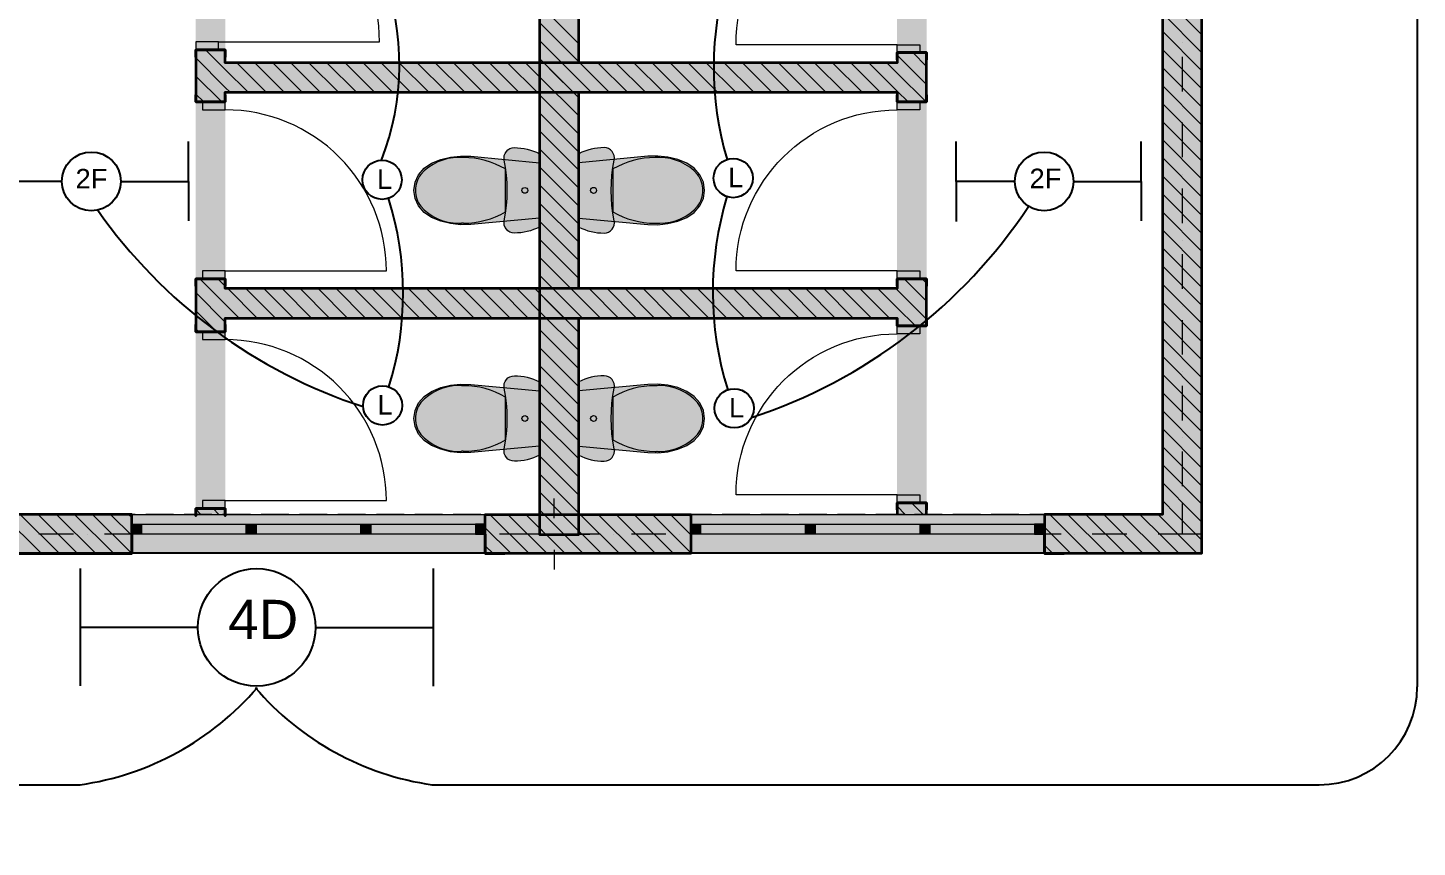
# Model space of a CAD drawing. Header units: inches. Extents: x 206002 to 410047, y 60394 to 83306.
# Drawn here: x 265080 to 272170, y 63865 to 68049 of the extents above; entities that cross this region are included whole.
import ezdxf

# ---------------------------------------------------------------- set-up
doc = ezdxf.new("R2010")
doc.units = ezdxf.units.IN
doc.header["$MEASUREMENT"] = 0
for name, color, linetype in [('LIGHTING', 1, 'Continuous'), ('PDF_Structural - Bearing', 7, 'Continuous'), ('PDF_Structural - Combined', 7, 'Continuous')]:
    doc.layers.add(name, color=color, linetype=linetype)
doc.styles.get("Standard").update_dxf_attribs({"font": 'arial.ttf'})

msp = doc.modelspace()

# ---------------------------------------------------------------- hatches: boundary and pattern name
at = {"layer": 'PDF_Structural - Bearing', "true_color": 0xffffff, "transparency": 33554559}
for points in [[(264753.8, 65564.9), (265609.9, 65564.9), (265609.9, 65514.7), (265609.9, 65464.6), (265609.9, 65364.3), (264753.8, 65364.3)], [(265609.9, 65364.3), (265609.9, 65464.6), (265609.9, 65514.7), (265609.9, 65564.9), (267414.6, 65564.9), (267414.6, 65514.7), (267414.6, 65464.6), (267414.6, 65364.3)], [(267414.6, 65564.9), (268463.4, 65564.9), (268463.4, 65514.7), (268463.4, 65464.6), (268463.4, 65364.3), (267414.6, 65364.3), (267414.6, 65464.6), (267414.6, 65514.7)], [(268463.4, 65364.3), (268463.4, 65464.6), (268463.4, 65514.7), (268463.4, 65564.9), (270268.1, 65564.9), (270268.1, 65514.7), (270268.1, 65464.6), (270268.1, 65364.3)], [(270268.1, 65564.9), (270869.9, 65564.9), (270869.9, 65364.3), (270268.1, 65364.3), (270268.1, 65464.6), (270268.1, 65514.7)]]:
    msp.add_hatch(color=7, dxfattribs=at).paths.add_polyline_path(points)
at = {"layer": 'PDF_Structural - Combined', "true_color": 0xffffff, "transparency": 33554559}
for points in [[(267691.5, 67031.8), (267691.5, 67406.3), (267676.4, 67413.4), (267660.9, 67419.8), (267645, 67425), (267628.9, 67429.4), (267612.5, 67432.8), (267596, 67435.2), (267579.5, 67436.7), (267562.7, 67437.2), (267551.2, 67435.9), (267540.1, 67432.1), (267530.2, 67426), (267521.9, 67417.9), (267515.6, 67408), (267511.6, 67397.1), (267510.1, 67385.6), (267511.1, 67374), (267517.9, 67335.6), (267522.8, 67296.9), (267525.7, 67258), (267526.7, 67219.1), (267525.7, 67180.1), (267522.8, 67141.2), (267517.9, 67102.6), (267511.1, 67064.2), (267510.1, 67052.6), (267511.6, 67041.1), (267515.6, 67030.1), (267521.9, 67020.4), (267530.2, 67012.2), (267540.1, 67006.1), (267551.2, 67002.4), (267562.7, 67001.1), (267579.5, 67001.6), (267596, 67003), (267612.5, 67005.5), (267628.9, 67008.9), (267645, 67013.2), (267660.9, 67018.5), (267676.4, 67024.7)], [(267892.1, 67031.8), (267907.1, 67024.7), (267922.7, 67018.5), (267938.5, 67013.2), (267954.6, 67008.9), (267971, 67005.5), (267987.5, 67003), (268004.2, 67001.6), (268020.8, 67001.1), (268032.4, 67002.4), (268043.5, 67006.1), (268053.3, 67012.2), (268061.6, 67020.4), (268067.9, 67030.1), (268071.9, 67041.1), (268073.5, 67052.6), (268072.4, 67064.2), (268065.6, 67102.6), (268060.8, 67141.2), (268057.9, 67180.1), (268056.9, 67219.1), (268057.9, 67258), (268060.8, 67296.9), (268065.6, 67335.6), (268072.4, 67374), (268073.5, 67385.6), (268071.9, 67397.1), (268067.9, 67408), (268061.6, 67417.9), (268053.3, 67426), (268043.5, 67432.1), (268032.4, 67435.9), (268020.8, 67437.2), (268004.2, 67436.7), (267987.5, 67435.2), (267971, 67432.8), (267954.6, 67429.4), (267938.5, 67425), (267922.7, 67419.8), (267907.1, 67413.4), (267892.1, 67406.3)], [(267236.8, 67049.3), (267288.4, 67043.8), (267340.2, 67045.3), (267691.5, 67077.8), (267691.5, 67360.5), (267340.2, 67392.9), (267288.4, 67394.5), (267236.8, 67389), (267187, 67376.5), (267140, 67357.5), (267102.7, 67331.8), (267074, 67298.6), (267056.1, 67260.2), (267049.9, 67219.1), (267056.1, 67177.9), (267074, 67139.5), (267102.7, 67106.4), (267140, 67080.8), (267187, 67061.7)], [(268346.7, 67049.3), (268396.5, 67061.7), (268443.6, 67080.8), (268480.9, 67106.4), (268509.5, 67139.5), (268527.5, 67177.9), (268533.8, 67219.1), (268527.5, 67260.2), (268509.5, 67298.6), (268480.9, 67331.8), (268443.6, 67357.5), (268396.5, 67376.5), (268346.7, 67389), (268295.2, 67394.5), (268243.4, 67392.9), (267892.1, 67360.5), (267892.1, 67077.8), (268243.4, 67045.3), (268295.2, 67043.8)], [(267236.8, 65884.5), (267288.4, 65879), (267340.2, 65880.6), (267691.5, 65913.1), (267691.5, 66195.7), (267340.2, 66228.2), (267288.4, 66229.7), (267236.8, 66224.3), (267187, 66211.9), (267140, 66192.7), (267102.7, 66167.1), (267074, 66134), (267056.1, 66095.6), (267049.9, 66054.4), (267056.1, 66013.3), (267074, 65974.9), (267102.7, 65941.7), (267140, 65916), (267187, 65896.9)], [(267691.5, 65867.2), (267691.5, 66241.7), (267676.4, 66248.8), (267660.9, 66255), (267645, 66260.3), (267628.9, 66264.6), (267612.5, 66268), (267596, 66270.5), (267579.5, 66271.9), (267562.7, 66272.4), (267551.2, 66271.2), (267540.1, 66267.4), (267530.2, 66261.3), (267521.9, 66253.1), (267515.6, 66243.4), (267511.6, 66232.4), (267510.1, 66220.9), (267511.1, 66209.3), (267517.9, 66171), (267522.8, 66132.3), (267525.7, 66093.4), (267526.7, 66054.4), (267525.7, 66015.5), (267522.8, 65976.6), (267517.9, 65937.9), (267511.1, 65899.5), (267510.1, 65887.9), (267511.6, 65876.4), (267515.6, 65865.5), (267521.9, 65855.6), (267530.2, 65847.5), (267540.1, 65841.4), (267551.2, 65837.6), (267562.7, 65836.3), (267579.5, 65836.8), (267596, 65838.3), (267612.5, 65840.7), (267628.9, 65844.1), (267645, 65848.5), (267660.9, 65853.8), (267676.4, 65860.1)], [(267892.1, 65867.2), (267907.1, 65860.1), (267922.7, 65853.8), (267938.5, 65848.5), (267954.6, 65844.1), (267971, 65840.7), (267987.5, 65838.3), (268004.2, 65836.8), (268020.8, 65836.3), (268032.4, 65837.6), (268043.5, 65841.4), (268053.3, 65847.5), (268061.6, 65855.6), (268067.9, 65865.5), (268071.9, 65876.4), (268073.5, 65887.9), (268072.4, 65899.5), (268065.6, 65937.9), (268060.8, 65976.6), (268057.9, 66015.5), (268056.9, 66054.4), (268057.9, 66093.4), (268060.8, 66132.3), (268065.6, 66171), (268072.4, 66209.3), (268073.5, 66220.9), (268071.9, 66232.4), (268067.9, 66243.4), (268061.6, 66253.1), (268053.3, 66261.3), (268043.5, 66267.4), (268032.4, 66271.2), (268020.8, 66272.4), (268004.2, 66271.9), (267987.5, 66270.5), (267971, 66268), (267954.6, 66264.6), (267938.5, 66260.3), (267922.7, 66255), (267907.1, 66248.8), (267892.1, 66241.7)], [(268346.7, 65884.5), (268396.5, 65896.9), (268443.6, 65916), (268480.9, 65941.7), (268509.5, 65974.9), (268527.5, 66013.3), (268533.8, 66054.4), (268527.5, 66095.6), (268509.5, 66134), (268480.9, 66167.1), (268443.6, 66192.7), (268396.5, 66211.9), (268346.7, 66224.3), (268295.2, 66229.7), (268243.4, 66228.2), (267892.1, 66195.7), (267892.1, 65913.1), (268243.4, 65880.6), (268295.2, 65879)]]:
    msp.add_hatch(color=7, dxfattribs=at).paths.add_polyline_path(points)

# ---------------------------------------------------------------- linework, layer by layer
at = {"layer": 'LIGHTING'}
for p, q in [((272170.4, 68414), (272170.4, 64684.1)), ((265899.7, 67264.9), (265899.7, 67469)), ((269816.9, 67264.9), (269816.9, 67469)), ((270762.5, 67264.9), (270762.5, 67469)), ((265253.9, 67264.9), (264954.1, 67264.9)), ((265553.9, 67264.9), (265899.7, 67264.9)), ((265899.7, 67264.9), (265899.7, 67062.9)), ((270116.7, 67264.9), (269816.9, 67264.9)), ((269816.9, 67264.9), (269816.9, 67059.6)), ((270416.7, 67264.9), (270762.5, 67264.9)), ((270762.5, 67264.9), (270762.5, 67062.9)), ((265346.3, 65289.3), (265346.3, 64689.3)), ((267147.7, 65288), (267147.7, 64688)), ((265947.7, 64988), (265346.3, 64988)), ((266547.7, 64988), (267147.7, 64988)), ((263396, 64184.1), (265346.3, 64184.1)), ((267141, 64184.1), (271670.4, 64184.1))]:
    msp.add_line(p, q, dxfattribs=at)
for centre, radius in [((265403.9, 67264.9), 150), ((266888, 67273), 100), ((268679.7, 67281.8), 100), ((270266.7, 67264.9), 150), ((266890.4, 66120.8), 100), ((268684.6, 66106.3), 100), ((266247.7, 64988), 300)]:
    msp.add_circle(centre, radius, dxfattribs=at)
for centre, radius, start, end in [((265631.4, 67861.1), 1345, 338.71562, 20.4189), ((270229.6, 67846.6), 1649.5, 163.04687, 196.5494), ((265378.9, 66693.8), 1616.5, 342.7825, 17.44953), ((270248.3, 66700.5), 1672.8, 163.09086, 197.3802), ((267616.1, 68644.4), 2660.9, 214.99361, 251.92624), ((267927.9, 68635.1), 2710.7, 288.16511, 326.46427), ((265143.1, 65627.6), 1457.4, 278.02103, 319.51888), ((267348, 65627.6), 1457.4, 220.48112, 261.97897), ((271670.4, 64684.1), 500, 270, 0)]:
    msp.add_arc(centre, radius, start, end, dxfattribs=at)
at = {"layer": 'PDF_Structural - Bearing', "lineweight": 18}
msp.add_lwpolyline([(271070.4, 74292.9), (240590.2, 74292.9), (240590.2, 81254.4), (237582.3, 81254.4), (237582.3, 74292.9), (207102.1, 74292.9), (207102.1, 65369.4), (216627.1, 65369.4), (216627.1, 63865.4), (261745.9, 63865.4), (261745.9, 65369.4), (271070.4, 65369.4)], close=True, dxfattribs=at)
at = {"layer": 'PDF_Structural - Bearing', "lineweight": 35}
for points in [[(270735.8, 71886.5), (270772.9, 71886.5), (270735.8, 71886.5), (270735.8, 72001.8), (270735.8, 71886.5), (270869.9, 71886.5), (270869.9, 72087), (271070.4, 72087), (271070.4, 65364.3), (270869.9, 65364.3), (270268.1, 65364.3), (270368.4, 65364.3)], [(270869.9, 71886.5), (270869.9, 65564.9), (270268.1, 65564.9), (270268.1, 65514.7), (270268.1, 65464.6), (270268.1, 65364.3), (270268.1, 65464.6)], [(266087.3, 68839.4), (266087.3, 68876.5), (266087.3, 68839.4), (266052.2, 68839.4), (266087.3, 68839.4), (266087.3, 68873.3), (267691.5, 68873.3), (267691.5, 65462.7), (267892.1, 65462.7), (267892.1, 66567.2)], [(267892.1, 67870.6), (267892.1, 68873.3)], [(265936.9, 67937), (265936.9, 67670.3), (265972, 67670.3), (266087.3, 67670.3), (266087.3, 67707.4)], [(265936.9, 67899.9), (265936.9, 67937), (265936.9, 67899.9), (265936.9, 67937), (266052.2, 67937), (265936.9, 67937), (266052.2, 67937), (266087.3, 67937), (266087.3, 67899.9)], [(269516.3, 67885.2), (269516.3, 67922.3), (269516.3, 67885.2), (269516.3, 67922.3), (269516.3, 67870.6), (267766.7, 67870.6), (266087.3, 67870.6), (266087.3, 67937), (266052.2, 67937), (266087.3, 67937), (266087.3, 67899.9), (266087.3, 67937)], [(269516.3, 67922.3), (269631.6, 67922.3), (269516.3, 67922.3), (269631.6, 67922.3), (269666.7, 67922.3), (269666.7, 67885.2), (269666.7, 67922.3), (269666.7, 67885.2)], [(269666.7, 67670.3), (269631.6, 67670.3), (269666.7, 67670.3), (269666.7, 67922.3), (269631.6, 67922.3), (269666.7, 67922.3)], [(266087.3, 67670.3), (266087.3, 67707.4), (266087.3, 67670.3), (265972, 67670.3), (266087.3, 67670.3), (266087.3, 67720.2), (267766.7, 67720.2), (269516.3, 67720.2), (269516.3, 67670.3), (269516.3, 67707.4), (269516.3, 67670.3), (269516.3, 67707.4)], [(267892.1, 66717.6), (267892.1, 67720.2)], [(265936.9, 67670.3), (265936.9, 67707.4)], [(269516.3, 67670.3), (269631.6, 67670.3), (269516.3, 67670.3), (269631.6, 67670.3), (269666.7, 67670.3), (269666.7, 67707.4), (269666.7, 67670.3), (269666.7, 67707.4)], [(265936.9, 66767.9), (265936.9, 66497.1), (265972, 66497.1), (266087.3, 66497.1), (266087.3, 66534.2)], [(266087.3, 66730.8), (266087.3, 66767.9), (265972, 66767.9), (265936.9, 66767.9), (265972, 66767.9), (265936.9, 66767.9), (265936.9, 66730.8), (265936.9, 66767.9), (265936.9, 66730.8)], [(269516.3, 66730.8), (269516.3, 66767.9), (269516.3, 66730.8), (269516.3, 66767.9), (269516.3, 66717.6), (267766.7, 66717.6), (266087.3, 66717.6), (266087.3, 66767.9), (265972, 66767.9), (266087.3, 66767.9), (266087.3, 66730.8), (266087.3, 66767.9)], [(269516.3, 66767.9), (269631.6, 66767.9), (269516.3, 66767.9), (269631.6, 66767.9), (269666.7, 66767.9), (269666.7, 66730.8), (269666.7, 66767.9), (269666.7, 66730.8)], [(269666.7, 66526.8), (269631.6, 66526.8), (269666.7, 66526.8), (269666.7, 66767.9), (269631.6, 66767.9), (269666.7, 66767.9)], [(265936.9, 66497.1), (265936.9, 66534.2)], [(266087.3, 66497.1), (266087.3, 66534.2), (266087.3, 66497.1), (265972, 66497.1), (266087.3, 66497.1), (266087.3, 66567.2), (267766.7, 66567.2), (269516.3, 66567.2), (269516.3, 66526.8), (269516.3, 66563.9), (269516.3, 66526.8), (269516.3, 66563.9)], [(269516.3, 66526.8), (269631.6, 66526.8), (269516.3, 66526.8), (269631.6, 66526.8), (269666.7, 66526.8), (269666.7, 66563.9), (269666.7, 66526.8), (269666.7, 66563.9)], [(266087.3, 65594.8), (266087.3, 65557.7), (266087.3, 65594.8), (265972, 65594.8), (265936.9, 65594.8), (265936.9, 65557.7), (265936.9, 65594.8), (265936.9, 65557.7)], [(265936.9, 65594.8), (265972, 65594.8), (266087.3, 65594.8), (266087.3, 65557.7)], [(266087.3, 65564.9), (266087.3, 65594.8), (265972, 65594.8), (265936.9, 65594.8), (265936.9, 65564.9)], [(269516.3, 65624.4), (269516.3, 65587.3), (269516.3, 65624.4), (269631.6, 65624.4), (269666.7, 65624.4), (269666.7, 65587.3), (269666.7, 65624.4), (269666.7, 65587.3)], [(269666.7, 65624.4), (269631.6, 65624.4), (269516.3, 65624.4), (269516.3, 65587.3)], [(269666.7, 65564.9), (269666.7, 65624.4), (269631.6, 65624.4), (269516.3, 65624.4), (269516.3, 65564.9)], [(265609.9, 65464.6), (265609.9, 65364.3), (265509.6, 65364.3)], [(267414.6, 65464.6), (267414.6, 65364.3), (267514.9, 65364.3)], [(268463.4, 65464.6), (268463.4, 65364.3), (268363.1, 65364.3)]]:
    msp.add_lwpolyline(points, dxfattribs=at)
at = {"layer": 'PDF_Structural - Bearing', "lineweight": 18}
for points in [[(266052.2, 67977.1), (266874.4, 67977.1, 0.414239), (266052.2, 68799.3)], [(269516.3, 67962.4), (268694.2, 67962.4, -0.414192), (269516.3, 68784.6)], [(266087.3, 66808), (266909.5, 66808, 0.414237), (266087.3, 67630.2)], [(269516.3, 66808), (268694.2, 66808, -0.414192), (269516.3, 67630.2)], [(266087.3, 65634.9), (266909.5, 65634.9, 0.414237), (266087.3, 66457)], [(269516.3, 65664.5), (268694.2, 65664.5, -0.414147), (269516.3, 66486.7)]]:
    msp.add_lwpolyline(points, format="xyb", dxfattribs=at)
at = {"layer": 'PDF_Structural - Bearing', "lineweight": 9}
for points in [[(270869.9, 68215.6), (271070.4, 68015)], [(267691.5, 68168.1), (267892.1, 67967.6)], [(267691.5, 68076), (267892.1, 67875.5)], [(270869.9, 68123.4), (271070.4, 67922.9)], [(270869.9, 68031.2), (271070.4, 67830.6)], [(265987.2, 67937), (266087.3, 67836.8), (266203.9, 67720.2)], [(266079.3, 67937), (266087.3, 67929)], [(267691.5, 67983.8), (267892.1, 67783.3)], [(270869.9, 67939), (271070.4, 67738.5)], [(265936.9, 67895), (266087.3, 67744.6), (266111.7, 67720.2)], [(266145.7, 67870.6), (266296.1, 67720.2)], [(266237.8, 67870.6), (266388.2, 67720.2)], [(266330, 67870.6), (266480.4, 67720.2)], [(266422.2, 67870.6), (266572.6, 67720.2)], [(266514.3, 67870.6), (266664.7, 67720.2)], [(266606.5, 67870.6), (266756.9, 67720.2)], [(266698.6, 67870.6), (266849, 67720.2)], [(266790.8, 67870.6), (266941.2, 67720.2)], [(266883, 67870.6), (267033.4, 67720.2)], [(266975.2, 67870.6), (267125.6, 67720.2)], [(267067.3, 67870.6), (267217.7, 67720.2)], [(267159.4, 67870.6), (267309.8, 67720.2)], [(267251.7, 67870.6), (267402.1, 67720.2)], [(267343.8, 67870.6), (267494.2, 67720.2)], [(267436, 67870.6), (267586.4, 67720.2)], [(267528.1, 67870.6), (267678.5, 67720.2)], [(267620.4, 67870.6), (267766.7, 67724.2), (267770.7, 67720.2)], [(267691.5, 67891.6), (267892.1, 67691.1)], [(267712.5, 67870.6), (267766.7, 67816.4), (267862.9, 67720.2)], [(267804.6, 67870.6), (267955, 67720.2)], [(267896.8, 67870.6), (268047.2, 67720.2)], [(267989, 67870.6), (268139.4, 67720.2)], [(268081.2, 67870.6), (268231.6, 67720.2)], [(268173.3, 67870.6), (268323.7, 67720.2)], [(268265.5, 67870.6), (268415.9, 67720.2)], [(268357.7, 67870.6), (268508.1, 67720.2)], [(268449.8, 67870.6), (268600.2, 67720.2)], [(268542, 67870.6), (268692.4, 67720.2)], [(268634.1, 67870.6), (268784.5, 67720.2)], [(268726.4, 67870.6), (268876.8, 67720.2)], [(268818.5, 67870.6), (268968.9, 67720.2)], [(268910.7, 67870.6), (269061, 67720.2)], [(269002.8, 67870.6), (269153.2, 67720.2)], [(269094.9, 67870.6), (269245.3, 67720.2)], [(269187.2, 67870.6), (269337.6, 67720.2)], [(269279.3, 67870.6), (269429.7, 67720.2)], [(269371.5, 67870.6), (269516.3, 67725.8), (269571.9, 67670.3)], [(269463.6, 67870.6), (269516.3, 67817.9), (269664, 67670.3)], [(269516.3, 67910), (269666.7, 67759.7)], [(269596.4, 67922.3), (269666.7, 67851.9)], [(265936.9, 67802.9), (266069.6, 67670.3)], [(267691.5, 67799.5), (267892.1, 67598.9)], [(270869.9, 67846.9), (271070.4, 67646.4)], [(270869.9, 67754.7), (271070.4, 67554.2)], [(265936.9, 67710.7), (265977.3, 67670.3)], [(267691.5, 67707.3), (267892.1, 67506.8)], [(270869.9, 67662.5), (271070.4, 67462)], [(267691.5, 67615.2), (267892.1, 67414.6)], [(267691.5, 67522.9), (267892.1, 67322.4)], [(270869.9, 67570.4), (271070.4, 67369.8)], [(270869.9, 67478.2), (271070.4, 67277.7)], [(267691.5, 67430.8), (267892.1, 67230.3)], [(270869.9, 67386.1), (271070.4, 67185.5)], [(267691.5, 67338.6), (267892.1, 67138.1)], [(270869.9, 67293.8), (271070.4, 67093.3)], [(267691.5, 67246.5), (267892.1, 67046)], [(267691.5, 67154.4), (267892.1, 66953.8)], [(270869.9, 67201.7), (271070.4, 67001.2)], [(270869.9, 67109.5), (271070.4, 66909)], [(267691.5, 67062.1), (267892.1, 66861.6)], [(270869.9, 67017.4), (271070.4, 66816.9)], [(267691.5, 66970), (267892.1, 66769.4)], [(267691.5, 66877.8), (267892.1, 66677.3)], [(270869.9, 66925.2), (271070.4, 66724.6)], [(270869.9, 66833), (271070.4, 66632.5)], [(265958.1, 66767.9), (266087.3, 66638.6), (266158.7, 66567.2)], [(266050.2, 66767.9), (266087.3, 66730.8)], [(267691.5, 66785.7), (267892.1, 66585.2)], [(269552.5, 66767.9), (269666.7, 66653.7)], [(269644.8, 66767.9), (269666.7, 66745.9)], [(270869.9, 66740.9), (271070.4, 66540.3)], [(265936.9, 66696.9), (266087.3, 66546.5)], [(266100.6, 66717.6), (266251, 66567.2)], [(266192.7, 66717.6), (266343.1, 66567.2)], [(266284.8, 66717.6), (266435.2, 66567.2)], [(266377, 66717.6), (266527.4, 66567.2)], [(266469.2, 66717.6), (266619.6, 66567.2)], [(266561.4, 66717.6), (266711.8, 66567.2)], [(266653.5, 66717.6), (266803.9, 66567.2)], [(266745.7, 66717.6), (266896, 66567.2)], [(266837.9, 66717.6), (266988.3, 66567.2)], [(266930, 66717.6), (267080.4, 66567.2)], [(267022.2, 66717.6), (267172.6, 66567.2)], [(267114.3, 66717.6), (267264.7, 66567.2)], [(267206.6, 66717.6), (267357, 66567.2)], [(267298.7, 66717.6), (267449.1, 66567.2)], [(267390.8, 66717.6), (267541.2, 66567.2)], [(267483, 66717.6), (267633.4, 66567.2)], [(267575.2, 66717.6), (267725.6, 66567.2)], [(267667.4, 66717.6), (267766.7, 66618.2), (267817.8, 66567.2)], [(267691.5, 66693.4), (267892.1, 66492.9)], [(267759.5, 66717.6), (267766.7, 66710.4), (267909.9, 66567.2)], [(267851.7, 66717.6), (268002.1, 66567.2)], [(267943.8, 66717.6), (268094.2, 66567.2)], [(268036, 66717.6), (268186.4, 66567.2)], [(268128.2, 66717.6), (268278.6, 66567.2)], [(268220.3, 66717.6), (268370.7, 66567.2)], [(268312.5, 66717.6), (268462.9, 66567.2)], [(268404.7, 66717.6), (268555.1, 66567.2)], [(268496.9, 66717.6), (268647.3, 66567.2)], [(268589, 66717.6), (268739.4, 66567.2)], [(268681.1, 66717.6), (268831.5, 66567.2)], [(268773.4, 66717.6), (268923.8, 66567.2)], [(268865.5, 66717.6), (269015.9, 66567.2)], [(268957.7, 66717.6), (269108.1, 66567.2)], [(269049.8, 66717.6), (269200.2, 66567.2)], [(269142.1, 66717.6), (269292.5, 66567.2)], [(269234.2, 66717.6), (269384.6, 66567.2)], [(269326.3, 66717.6), (269476.7, 66567.2)], [(269418.5, 66717.6), (269516.3, 66619.8), (269609.4, 66526.8)], [(269510.7, 66717.6), (269516.3, 66711.9), (269666.7, 66561.5)], [(265936.9, 66604.7), (266044.5, 66497.1)], [(267691.5, 66601.3), (267892.1, 66400.8)], [(270869.9, 66648.7), (271070.4, 66448.2)], [(265936.9, 66512.6), (265952.4, 66497.1)], [(269516.3, 66527.6), (269517.2, 66526.8)], [(270869.9, 66556.5), (271070.4, 66356)], [(267691.5, 66509.2), (267892.1, 66308.6)], [(270869.9, 66464.3), (271070.4, 66263.8)], [(267691.5, 66417), (267892.1, 66216.5)], [(270869.9, 66372.2), (271070.4, 66171.7)], [(267691.5, 66324.8), (267892.1, 66124.2)], [(267691.5, 66232.6), (267892.1, 66032.1)], [(270869.9, 66280.1), (271070.4, 66079.5)], [(270869.9, 66187.9), (271070.4, 65987.4)], [(267691.5, 66140.5), (267892.1, 65940)], [(270869.9, 66095.7), (271070.4, 65895.1)], [(267691.5, 66048.3), (267892.1, 65847.8)], [(267691.5, 65956.1), (267892.1, 65755.6)], [(270869.9, 66003.5), (271070.4, 65803)], [(270869.9, 65911.4), (271070.4, 65710.9)], [(267691.5, 65864), (267892.1, 65663.4)], [(270869.9, 65819.2), (271070.4, 65618.7)], [(267691.5, 65771.8), (267892.1, 65571.3)], [(267691.5, 65679.7), (267892.1, 65479.1)], [(271070.4, 65526.5), (271032.1, 65564.9), (270869.9, 65727)], [(265936.9, 65590.8), (265962.9, 65564.9)], [(266025.2, 65594.8), (266055.1, 65564.9)], [(269516.3, 65606), (269557.5, 65564.9)], [(269590.1, 65624.4), (269649.6, 65564.9)], [(271070.4, 65434.3), (270939.9, 65564.9), (270869.9, 65634.9)], [(265149.7, 65364.3), (264949.1, 65564.9)], [(265241.8, 65364.3), (265041.3, 65564.9)], [(265333.9, 65364.3), (265133.4, 65564.9)], [(265426.1, 65364.3), (265225.5, 65564.9)], [(265518.3, 65364.3), (265317.8, 65564.9)], [(265609.9, 65365), (265409.9, 65564.9)], [(265609.9, 65457.2), (265502.1, 65564.9)], [(265609.9, 65549.3), (265594.2, 65564.9)], [(267638.1, 65364.3), (267437.6, 65564.9)], [(267730.2, 65364.3), (267529.7, 65564.9)], [(267822.5, 65364.3), (267622, 65564.9)], [(267691.5, 65587.4), (267816.3, 65462.7)], [(267914.6, 65364.3), (267714.1, 65564.9)], [(268006.8, 65364.3), (267806.2, 65564.9)], [(268098.9, 65364.3), (267898.4, 65564.9)], [(268191.2, 65364.3), (267990.6, 65564.9)], [(268283.3, 65364.3), (268082.8, 65564.9)], [(268375.4, 65364.3), (268174.9, 65564.9)], [(268463.4, 65368.7), (268267.1, 65564.9)], [(268463.4, 65460.8), (268359.3, 65564.9)], [(268463.4, 65553), (268451.4, 65564.9)], [(270495.3, 65364.3), (270294.8, 65564.9)], [(270587.5, 65364.3), (270386.9, 65564.9)], [(270679.6, 65364.3), (270479.1, 65564.9)], [(270771.8, 65364.3), (270571.2, 65564.9)], [(270864, 65364.3), (270663.5, 65564.9)], [(270956.1, 65364.3), (270869.9, 65450.6), (270755.6, 65564.9)], [(271048.3, 65364.3), (270869.9, 65542.7), (270847.8, 65564.9)], [(267546, 65364.3), (267414.6, 65495.8)], [(267691.5, 65495.3), (267724.1, 65462.7)], [(270403.1, 65364.3), (270268.1, 65499.4)], [(267453.8, 65364.3), (267414.6, 65403.5)], [(270310.9, 65364.3), (270268.1, 65407.3)]]:
    msp.add_lwpolyline(points, dxfattribs=at)
at = {"layer": 'PDF_Structural - Bearing', "lineweight": 18}
for points in [[(270869.9, 68036.5), (270869.9, 67895)], [(271070.4, 68038.7), (271070.4, 67897.2)], [(270869.9, 67840.4), (270869.9, 67698.9)], [(271070.4, 67842.6), (271070.4, 67701.1)], [(271070.4, 67646.5), (271070.4, 67505)], [(270869.9, 67644.2), (270869.9, 67502.8)], [(270869.9, 67448.1), (270869.9, 67306.7)], [(271070.4, 67450.3), (271070.4, 67308.9)], [(270869.9, 67252), (270869.9, 67110.4)], [(271070.4, 67254.2), (271070.4, 67112.6)], [(270869.9, 67055.8), (270869.9, 66914.3)], [(271070.4, 67058), (271070.4, 66916.5)], [(270869.9, 66859.7), (270869.9, 66718.2)], [(271070.4, 66861.9), (271070.4, 66720.4)], [(270869.9, 66663.6), (270869.9, 66522.1)], [(271070.4, 66665.8), (271070.4, 66524.3)], [(270869.9, 66467.5), (270869.9, 66326)], [(271070.4, 66469.7), (271070.4, 66328.2)], [(270869.9, 66271.3), (270869.9, 66129.9)], [(271070.4, 66273.5), (271070.4, 66132.1)], [(270869.9, 66075.2), (270869.9, 65933.7)], [(271070.4, 66077.4), (271070.4, 65936)], [(270869.9, 65879.1), (270869.9, 65737.6)], [(271070.4, 65881.3), (271070.4, 65739.8)], [(270869.9, 65683), (270869.9, 65564.9), (270781.2, 65564.9)], [(271070.4, 65685.2), (271070.4, 65564.9), (271070.4, 65492)], [(265235, 65564.9), (265093.4, 65564.9)], [(265431.1, 65564.9), (265289.6, 65564.9)], [(265627.2, 65564.9), (265485.7, 65564.9)], [(265823.3, 65564.9), (265681.9, 65564.9)], [(266019.4, 65564.9), (265878, 65564.9)], [(266215.6, 65564.9), (266074.1, 65564.9)], [(266411.7, 65564.9), (266270.2, 65564.9)], [(266607.8, 65564.9), (266466.3, 65564.9)], [(266803.9, 65564.9), (266662.4, 65564.9)], [(267000.1, 65564.9), (266858.6, 65564.9)], [(267196.2, 65564.9), (267054.8, 65564.9)], [(267392.4, 65564.9), (267250.9, 65564.9)], [(267588.5, 65564.9), (267447, 65564.9)], [(267784.6, 65564.9), (267643.1, 65564.9)], [(267980.7, 65564.9), (267839.2, 65564.9)], [(268176.8, 65564.9), (268035.4, 65564.9)], [(268372.9, 65564.9), (268231.5, 65564.9)], [(268569.1, 65564.9), (268427.6, 65564.9)], [(268765.3, 65564.9), (268623.7, 65564.9)], [(268961.4, 65564.9), (268819.9, 65564.9)], [(269157.5, 65564.9), (269016, 65564.9)], [(269353.6, 65564.9), (269212.1, 65564.9)], [(269549.7, 65564.9), (269408.3, 65564.9)], [(269745.9, 65564.9), (269604.4, 65564.9)], [(269942, 65564.9), (269800.5, 65564.9)], [(270138.1, 65564.9), (269996.6, 65564.9)], [(270334.2, 65564.9), (270192.7, 65564.9)], [(270530.4, 65564.9), (270388.8, 65564.9)], [(270726.5, 65564.9), (270585.1, 65564.9)], [(271070.4, 65437.3), (271070.4, 65364.3), (270979.5, 65364.3)], [(265237.1, 65364.3), (265095.6, 65364.3)], [(265433.3, 65364.3), (265291.7, 65364.3)], [(265629.4, 65364.3), (265487.9, 65364.3)], [(265825.5, 65364.3), (265684.1, 65364.3)], [(266021.6, 65364.3), (265880.2, 65364.3)], [(266217.8, 65364.3), (266076.3, 65364.3)], [(266413.9, 65364.3), (266272.4, 65364.3)], [(266610, 65364.3), (266468.5, 65364.3)], [(266806.1, 65364.3), (266664.6, 65364.3)], [(267002.2, 65364.3), (266860.8, 65364.3)], [(267198.4, 65364.3), (267056.9, 65364.3)], [(267394.6, 65364.3), (267253.1, 65364.3)], [(267590.7, 65364.3), (267449.2, 65364.3)], [(267786.8, 65364.3), (267645.3, 65364.3)], [(267982.9, 65364.3), (267841.4, 65364.3)], [(268179, 65364.3), (268037.6, 65364.3)], [(268375.1, 65364.3), (268233.7, 65364.3)], [(268571.3, 65364.3), (268429.8, 65364.3)], [(268767.4, 65364.3), (268625.9, 65364.3)], [(268963.6, 65364.3), (268822, 65364.3)], [(269159.7, 65364.3), (269018.2, 65364.3)], [(269355.8, 65364.3), (269214.4, 65364.3)], [(269551.9, 65364.3), (269410.5, 65364.3)], [(269748.1, 65364.3), (269606.6, 65364.3)], [(269944.2, 65364.3), (269802.7, 65364.3)], [(270140.3, 65364.3), (269998.8, 65364.3)], [(270336.4, 65364.3), (270194.9, 65364.3)], [(270532.5, 65364.3), (270391.1, 65364.3)], [(270728.7, 65364.3), (270587.2, 65364.3)], [(270924.9, 65364.3), (270783.4, 65364.3)]]:
    msp.add_lwpolyline(points, dxfattribs=at)
at = {"layer": 'PDF_Structural - Bearing', "lineweight": 20}
for points in [[(266052.2, 67937), (266052.2, 67977.1), (265936.9, 67977.1), (265936.9, 67937)], [(269516.3, 67922.3), (269516.3, 67962.4), (269631.6, 67962.4), (269631.6, 67922.3)], [(265972, 67670.3), (265972, 67630.2), (266087.3, 67630.2), (266087.3, 67670.3)], [(269631.6, 67670.3), (269631.6, 67630.2), (269516.3, 67630.2), (269516.3, 67670.3)], [(266087.3, 66767.9), (266087.3, 66808), (265972, 66808), (265972, 66767.9)], [(269516.3, 66767.9), (269516.3, 66808), (269631.6, 66808), (269631.6, 66767.9)], [(269631.6, 66526.8), (269631.6, 66486.7), (269516.3, 66486.7), (269516.3, 66526.8)], [(265972, 66497.1), (265972, 66457), (266087.3, 66457), (266087.3, 66497.1)], [(269516.3, 65624.4), (269516.3, 65664.5), (269631.6, 65664.5), (269631.6, 65624.4)], [(266087.3, 65594.8), (266087.3, 65634.9), (265972, 65634.9), (265972, 65594.8)]]:
    msp.add_lwpolyline(points, close=True, dxfattribs=at)
for points in [[(270970.2, 67972), (270970.2, 67972)], [(270970.2, 67901.2), (270970.2, 67724.4)], [(270970.2, 67635.9), (270970.2, 67635.9)], [(270970.2, 67565.2), (270970.2, 67388.4)], [(270970.2, 67299.9), (270970.2, 67299.9)], [(270970.2, 67229.2), (270970.2, 67052.3)], [(270970.2, 66964), (270970.2, 66964)], [(270970.2, 66893.2), (270970.2, 66716.3)], [(270970.2, 66627.9), (270970.2, 66627.9)], [(270970.2, 66557.2), (270970.2, 66380.3)], [(270970.2, 66291.9), (270970.2, 66291.9)], [(270970.2, 66221.1), (270970.2, 66044.2)], [(270970.2, 65955.8), (270970.2, 65955.8)], [(270970.2, 65885.1), (270970.2, 65708.3)], [(270970.2, 65619.8), (270970.2, 65464.6)], [(265312.4, 65464.6), (265135.5, 65464.6)], [(265383.2, 65464.6), (265383.2, 65464.6)], [(265648.5, 65464.6), (265471.6, 65464.6)], [(265719.2, 65464.6), (265719.2, 65464.6)], [(265984.4, 65464.6), (265807.6, 65464.6)], [(266055.2, 65464.6), (266055.2, 65464.6)], [(266320.4, 65464.6), (266143.7, 65464.6)], [(266391.2, 65464.6), (266391.2, 65464.6)], [(266656.5, 65464.6), (266479.7, 65464.6)], [(266727.2, 65464.6), (266727.2, 65464.6)], [(266992.5, 65464.6), (266815.6, 65464.6)], [(267063.3, 65464.6), (267063.3, 65464.6)], [(267328.6, 65464.6), (267151.7, 65464.6)], [(267399.3, 65464.6), (267399.3, 65464.6)], [(267664.6, 65464.6), (267487.7, 65464.6)], [(267735.4, 65464.6), (267735.4, 65464.6)], [(268000.6, 65464.6), (267823.8, 65464.6)], [(268071.3, 65464.6), (268071.3, 65464.6)], [(268336.6, 65464.6), (268159.8, 65464.6)], [(268407.3, 65464.6), (268407.3, 65464.6)], [(268672.6, 65464.6), (268495.8, 65464.6)], [(268743.4, 65464.6), (268743.4, 65464.6)], [(269008.7, 65464.6), (268831.8, 65464.6)], [(269079.4, 65464.6), (269079.4, 65464.6)], [(269344.7, 65464.6), (269167.8, 65464.6)], [(269415.5, 65464.6), (269415.5, 65464.6)], [(269680.7, 65464.6), (269503.8, 65464.6)], [(269751.5, 65464.6), (269751.5, 65464.6)], [(270016.8, 65464.6), (269839.9, 65464.6)], [(270087.5, 65464.6), (270087.5, 65464.6)], [(270352.7, 65464.6), (270175.9, 65464.6)], [(270423.5, 65464.6), (270423.5, 65464.6)], [(270688.8, 65464.6), (270512, 65464.6)], [(270759.5, 65464.6), (270759.5, 65464.6)], [(271070.4, 65464.6), (270848, 65464.6)]]:
    msp.add_lwpolyline(points, dxfattribs=at)
at = {"layer": 'PDF_Structural - Bearing', "lineweight": 35}
for points in [[(265936.9, 67707.4), (265936.9, 67670.3), (265972, 67670.3), (265936.9, 67670.3)], [(265936.9, 66534.2), (265936.9, 66497.1), (265972, 66497.1), (265936.9, 66497.1)], [(264753.8, 65364.3), (265609.9, 65364.3), (265609.9, 65464.6), (265609.9, 65514.7), (265609.9, 65564.9), (264753.8, 65564.9)], [(268463.4, 65464.6), (268463.4, 65364.3), (267414.6, 65364.3), (267414.6, 65464.6), (267414.6, 65514.7), (267414.6, 65564.9), (268463.4, 65564.9), (268463.4, 65514.7)]]:
    msp.add_lwpolyline(points, close=True, dxfattribs=at)
at = {"layer": 'PDF_Structural - Bearing', "lineweight": 0}
for points in [[(267766.8, 65544.8), (267766.8, 65645.1)], [(267686.6, 65464.6), (267586.4, 65464.6)], [(267766.8, 65464.6), (267766.8, 65464.6)], [(267847, 65464.6), (267947.3, 65464.6)], [(267766.8, 65384.4), (267766.8, 65284.1)]]:
    msp.add_lwpolyline(points, dxfattribs=at)
at = {"layer": 'PDF_Structural - Bearing', "lineweight": 13}
for points in [[(265609.9, 65564.9), (267414.6, 65564.9), (267414.6, 65514.7), (267414.6, 65464.6), (267414.6, 65514.7), (267364.5, 65514.7), (267364.5, 65464.6), (267414.6, 65464.6), (267414.6, 65364.3), (265609.9, 65364.3), (265609.9, 65464.6), (265609.9, 65514.7)], [(268463.4, 65564.9), (270268.1, 65564.9), (270268.1, 65514.7), (270268.1, 65464.6), (270268.1, 65514.7), (270218, 65514.7), (270218, 65464.6), (270268.1, 65464.6), (270268.1, 65364.3), (268463.4, 65364.3), (268463.4, 65464.6), (268463.4, 65514.7)], [(265609.9, 65514.7), (265660, 65514.7), (265660, 65464.6), (265609.9, 65464.6)], [(266219.8, 65514.7), (266244.8, 65514.7), (266244.8, 65464.6), (266219.8, 65464.6), (266194.7, 65464.6), (266194.7, 65514.7)], [(266804.6, 65514.7), (266829.7, 65514.7), (266829.7, 65464.6), (266804.6, 65464.6), (266779.5, 65464.6), (266779.5, 65514.7)], [(267414.6, 65464.6), (267414.6, 65364.3)], [(268463.4, 65514.7), (268513.5, 65514.7), (268513.5, 65464.6), (268463.4, 65464.6)], [(269073.3, 65514.7), (269098.3, 65514.7), (269098.3, 65464.6), (269073.3, 65464.6), (269048.2, 65464.6), (269048.2, 65514.7)], [(269658.1, 65514.7), (269683.2, 65514.7), (269683.2, 65464.6), (269658.1, 65464.6), (269633.1, 65464.6), (269633.1, 65514.7)], [(270268.1, 65464.6), (270268.1, 65364.3)]]:
    msp.add_lwpolyline(points, close=True, dxfattribs=at)
for points in [[(265609.9, 65364.3), (265609.9, 65464.6)], [(265609.9, 65364.3), (265609.9, 65464.6)], [(265660, 65514.7), (266194.7, 65514.7)], [(266194.7, 65464.6), (265660, 65464.6)], [(266244.8, 65514.7), (266779.5, 65514.7)], [(266779.5, 65464.6), (266244.8, 65464.6)], [(266829.7, 65514.7), (267364.5, 65514.7)], [(267364.5, 65464.6), (266829.7, 65464.6)], [(268463.4, 65364.3), (268463.4, 65464.6)], [(268463.4, 65364.3), (268463.4, 65464.6)], [(268513.5, 65514.7), (269048.2, 65514.7)], [(269048.2, 65464.6), (268513.5, 65464.6)], [(269098.3, 65514.7), (269633.1, 65514.7)], [(269633.1, 65464.6), (269098.3, 65464.6)], [(269683.2, 65514.7), (270218, 65514.7)], [(270218, 65464.6), (269683.2, 65464.6)], [(265559.7, 65364.3), (265609.9, 65364.3), (265509.6, 65364.3)], [(267464.7, 65364.3), (267414.6, 65364.3), (267514.9, 65364.3)], [(268413.2, 65364.3), (268463.4, 65364.3), (268363.1, 65364.3)], [(270318.3, 65364.3), (270268.1, 65364.3), (270368.4, 65364.3)]]:
    msp.add_lwpolyline(points, dxfattribs=at)
at = {"layer": 'PDF_Structural - Bearing', "color": 7, "lineweight": 0, "true_color": 0xffffff, "transparency": 33554559}
for points in [[(270869.9, 71886.5), (271070.4, 71886.5), (270869.9, 65564.9), (271070.4, 65564.9)], [(267691.5, 68873.3), (267892.1, 68873.3), (267691.5, 65462.7), (267892.1, 65462.7)], [(265936.9, 67937), (265936.9, 68839.4), (266087.3, 67937), (266087.3, 68839.4)], [(269516.3, 67922.3), (269516.3, 68824.7), (269666.7, 67922.3), (269666.7, 68824.7)], [(266052.2, 67937), (266052.2, 67977.1), (265936.9, 67937), (265936.9, 67977.1)], [(265936.9, 67937), (266087.3, 67937), (265936.9, 67670.3), (266087.3, 67670.3)], [(269516.3, 67922.3), (269631.6, 67922.3), (269516.3, 67962.4), (269631.6, 67962.4)], [(267766.7, 67870.6), (267766.7, 67720.2), (266087.3, 67870.6), (266087.3, 67720.2)], [(267766.7, 67720.2), (267766.7, 67870.6), (269516.3, 67720.2), (269516.3, 67870.6)], [(269516.3, 67922.3), (269666.7, 67922.3), (269516.3, 67670.3), (269666.7, 67670.3)], [(266087.3, 66767.9), (265936.9, 66767.9), (266087.3, 67670.3), (265936.9, 67670.3)], [(265972, 67670.3), (265972, 67630.2), (266087.3, 67670.3), (266087.3, 67630.2)], [(269516.3, 66767.9), (269516.3, 67670.3), (269666.7, 66767.9), (269666.7, 67670.3)], [(269631.6, 67670.3), (269516.3, 67670.3), (269631.6, 67630.2), (269516.3, 67630.2)], [(266087.3, 66767.9), (266087.3, 66808), (265972, 66767.9), (265972, 66808)], [(269516.3, 66767.9), (269631.6, 66767.9), (269516.3, 66808), (269631.6, 66808)], [(266087.3, 66767.9), (266087.3, 66497.1), (265936.9, 66767.9), (265936.9, 66497.1)], [(269516.3, 66767.9), (269666.7, 66767.9), (269516.3, 66526.8), (269666.7, 66526.8)], [(267766.7, 66717.6), (267766.7, 66567.2), (266087.3, 66717.6), (266087.3, 66567.2)], [(267766.7, 66567.2), (267766.7, 66717.6), (269516.3, 66567.2), (269516.3, 66717.6)], [(269516.3, 65624.4), (269516.3, 66526.8), (269666.7, 65624.4), (269666.7, 66526.8)], [(269631.6, 66526.8), (269516.3, 66526.8), (269631.6, 66486.7), (269516.3, 66486.7)], [(266087.3, 65594.8), (265936.9, 65594.8), (266087.3, 66497.1), (265936.9, 66497.1)], [(265972, 66497.1), (265972, 66457), (266087.3, 66497.1), (266087.3, 66457)], [(269516.3, 65624.4), (269631.6, 65624.4), (269516.3, 65664.5), (269631.6, 65664.5)], [(266087.3, 65594.8), (266087.3, 65564.9), (265936.9, 65594.8), (265936.9, 65564.9)], [(266087.3, 65594.8), (266087.3, 65634.9), (265972, 65594.8), (265972, 65634.9)], [(269516.3, 65624.4), (269666.7, 65624.4), (269516.3, 65564.9), (269666.7, 65564.9)], [(270869.9, 65564.9), (271070.4, 65364.3), (270869.9, 65364.3)], [(270869.9, 65564.9), (271070.4, 65564.9), (271070.4, 65364.3)], [(265609.9, 65514.7), (265609.9, 65464.6), (265660, 65514.7), (265660, 65464.6)], [(266194.7, 65464.6), (266194.7, 65514.7), (265660, 65464.6), (265660, 65514.7)], [(266219.8, 65464.6), (266219.8, 65514.7), (266194.7, 65464.6), (266194.7, 65514.7)], [(266219.8, 65514.7), (266219.8, 65464.6), (266244.8, 65514.7), (266244.8, 65464.6)], [(266779.5, 65464.6), (266779.5, 65514.7), (266244.8, 65464.6), (266244.8, 65514.7)], [(266804.6, 65464.6), (266804.6, 65514.7), (266779.5, 65464.6), (266779.5, 65514.7)], [(266804.6, 65514.7), (266804.6, 65464.6), (266829.7, 65514.7), (266829.7, 65464.6)], [(267364.5, 65464.6), (267364.5, 65514.7), (266829.7, 65464.6), (266829.7, 65514.7)], [(267414.6, 65464.6), (267414.6, 65514.7), (267364.5, 65464.6), (267364.5, 65514.7)], [(268463.4, 65514.7), (268463.4, 65464.6), (268513.5, 65514.7), (268513.5, 65464.6)], [(269048.2, 65464.6), (269048.2, 65514.7), (268513.5, 65464.6), (268513.5, 65514.7)], [(269073.3, 65464.6), (269073.3, 65514.7), (269048.2, 65464.6), (269048.2, 65514.7)], [(269073.3, 65514.7), (269073.3, 65464.6), (269098.3, 65514.7), (269098.3, 65464.6)], [(269633.1, 65464.6), (269633.1, 65514.7), (269098.3, 65464.6), (269098.3, 65514.7)], [(269658.1, 65464.6), (269658.1, 65514.7), (269633.1, 65464.6), (269633.1, 65514.7)], [(269658.1, 65514.7), (269658.1, 65464.6), (269683.2, 65514.7), (269683.2, 65464.6)], [(270218, 65464.6), (270218, 65514.7), (269683.2, 65464.6), (269683.2, 65514.7)], [(270268.1, 65464.6), (270268.1, 65514.7), (270218, 65464.6), (270218, 65514.7)]]:
    msp.add_solid(points, dxfattribs=at)
at = {"layer": 'PDF_Structural - Combined', "lineweight": 9}
for points in [[(267691.5, 67031.8), (267676.4, 67024.7), (267660.9, 67018.5), (267645, 67013.2), (267628.9, 67008.9), (267612.5, 67005.5), (267596.1, 67003), (267579.5, 67001.6), (267562.7, 67001.1), (267551.2, 67002.4), (267540.1, 67006.1), (267530.2, 67012.2), (267521.9, 67020.4), (267515.6, 67030.1), (267511.6, 67041.1), (267510.1, 67052.6), (267511.1, 67064.2), (267517.9, 67102.6), (267522.8, 67141.2), (267525.7, 67180.1), (267526.7, 67219.1), (267525.7, 67258), (267522.8, 67296.9), (267517.9, 67335.6), (267511.1, 67374), (267510.1, 67385.6), (267511.6, 67397.1), (267515.6, 67408), (267521.9, 67417.9), (267530.2, 67426), (267540.1, 67432.1), (267551.2, 67435.9), (267562.7, 67437.2), (267579.5, 67436.7), (267596.1, 67435.2), (267612.5, 67432.8), (267628.9, 67429.4), (267645, 67425), (267660.9, 67419.8), (267676.4, 67413.4), (267691.5, 67406.3)], [(267892.1, 67031.8), (267907.1, 67024.7), (267922.7, 67018.5), (267938.5, 67013.2), (267954.6, 67008.9), (267971, 67005.5), (267987.5, 67003), (268004.2, 67001.6), (268020.9, 67001.1), (268032.4, 67002.4), (268043.5, 67006.1), (268053.3, 67012.2), (268061.6, 67020.4), (268067.9, 67030.1), (268071.9, 67041.1), (268073.5, 67052.6), (268072.4, 67064.2), (268065.6, 67102.6), (268060.8, 67141.2), (268057.9, 67180.1), (268056.9, 67219.1), (268057.9, 67258), (268060.8, 67296.9), (268065.6, 67335.6), (268072.4, 67374), (268073.5, 67385.6), (268071.9, 67397.1), (268067.9, 67408), (268061.6, 67417.9), (268053.3, 67426), (268043.5, 67432.1), (268032.4, 67435.9), (268020.9, 67437.2), (268004.2, 67436.7), (267987.5, 67435.2), (267971, 67432.8), (267954.6, 67429.4), (267938.5, 67425), (267922.7, 67419.8), (267907.1, 67413.4), (267892.1, 67406.3)], [(267236.8, 67049.3), (267187, 67061.7), (267140, 67080.8), (267102.7, 67106.4), (267074, 67139.5), (267056.1, 67177.9), (267049.9, 67219.1), (267056.1, 67260.2), (267074, 67298.6), (267102.7, 67331.8), (267140, 67357.5), (267187, 67376.5), (267236.8, 67389), (267288.4, 67394.5), (267340.2, 67392.9), (267691.5, 67360.5), (267691.5, 67077.8), (267340.2, 67045.3), (267288.4, 67043.8)], [(268346.7, 67049.3), (268396.5, 67061.7), (268443.6, 67080.8), (268480.9, 67106.4), (268509.5, 67139.5), (268527.5, 67177.9), (268533.8, 67219.1), (268527.5, 67260.2), (268509.5, 67298.6), (268480.9, 67331.8), (268443.6, 67357.5), (268396.5, 67376.5), (268346.7, 67389), (268295.2, 67394.5), (268243.4, 67392.9), (267892.1, 67360.5), (267892.1, 67077.8), (268243.4, 67045.3), (268295.2, 67043.8)], [(267236.8, 65884.5), (267187, 65896.9), (267140, 65916), (267102.7, 65941.7), (267074, 65974.9), (267056.1, 66013.3), (267049.9, 66054.4), (267056.1, 66095.6), (267074, 66134), (267102.7, 66167.1), (267140, 66192.7), (267187, 66211.9), (267236.8, 66224.3), (267288.4, 66229.7), (267340.2, 66228.2), (267691.5, 66195.7), (267691.5, 65913.1), (267340.2, 65880.6), (267288.4, 65879)], [(267691.5, 65867.2), (267676.4, 65860.1), (267660.9, 65853.8), (267645, 65848.5), (267628.9, 65844.1), (267612.5, 65840.7), (267596.1, 65838.3), (267579.5, 65836.8), (267562.7, 65836.3), (267551.2, 65837.6), (267540.1, 65841.4), (267530.2, 65847.5), (267521.9, 65855.6), (267515.6, 65865.5), (267511.6, 65876.4), (267510.1, 65887.9), (267511.1, 65899.5), (267517.9, 65937.9), (267522.8, 65976.6), (267525.7, 66015.5), (267526.7, 66054.4), (267525.7, 66093.4), (267522.8, 66132.3), (267517.9, 66170.9), (267511.1, 66209.3), (267510.1, 66220.9), (267511.6, 66232.4), (267515.6, 66243.4), (267521.9, 66253.1), (267530.2, 66261.3), (267540.1, 66267.4), (267551.2, 66271.2), (267562.7, 66272.4), (267579.5, 66271.9), (267596.1, 66270.5), (267612.5, 66268), (267628.9, 66264.6), (267645, 66260.3), (267660.9, 66255), (267676.4, 66248.8), (267691.5, 66241.7)], [(267892.1, 65867.2), (267907.1, 65860.1), (267922.7, 65853.8), (267938.5, 65848.5), (267954.6, 65844.1), (267971, 65840.7), (267987.5, 65838.3), (268004.2, 65836.8), (268020.9, 65836.3), (268032.4, 65837.6), (268043.5, 65841.4), (268053.3, 65847.5), (268061.6, 65855.6), (268067.9, 65865.5), (268071.9, 65876.4), (268073.5, 65887.9), (268072.4, 65899.5), (268065.6, 65937.9), (268060.8, 65976.6), (268057.9, 66015.5), (268056.9, 66054.4), (268057.9, 66093.4), (268060.8, 66132.3), (268065.6, 66170.9), (268072.4, 66209.3), (268073.5, 66220.9), (268071.9, 66232.4), (268067.9, 66243.4), (268061.6, 66253.1), (268053.3, 66261.3), (268043.5, 66267.4), (268032.4, 66271.2), (268020.9, 66272.4), (268004.2, 66271.9), (267987.5, 66270.5), (267971, 66268), (267954.6, 66264.6), (267938.5, 66260.3), (267922.7, 66255), (267907.1, 66248.8), (267892.1, 66241.7)], [(268346.7, 65884.5), (268396.5, 65896.9), (268443.6, 65916), (268480.9, 65941.7), (268509.5, 65974.9), (268527.5, 66013.3), (268533.8, 66054.4), (268527.5, 66095.6), (268509.5, 66134), (268480.9, 66167.1), (268443.6, 66192.7), (268396.5, 66211.9), (268346.7, 66224.3), (268295.2, 66229.7), (268243.4, 66228.2), (267892.1, 66195.7), (267892.1, 65913.1), (268243.4, 65880.6), (268295.2, 65879)]]:
    msp.add_lwpolyline(points, close=True, dxfattribs=at)
for points in [[(267302.4, 67051.4, 0.132948), (267518, 67109.8), (267518, 67219.1), (267517.8, 67328.2, 0.132967), (267302.3, 67386.6, 0.007706), (267292.2, 67386.5, 0.015823), (267277.9, 67386.9, 0.214303), (267085.2, 67300.3, 0.158827), (267058.3, 67219, 0.158284), (267085.2, 67137.7, 0.214116), (267277.9, 67051.1, 0.010167), (267292.3, 67051.5)], [(268498, 67300.3, 0.214213), (268305.2, 67386.9, 0.015676), (268290.8, 67386.5, 0.007319), (268280.8, 67386.6, 0.132948), (268065.5, 67328.3), (268065.5, 67219.1), (268065.4, 67109.8, 0.133338), (268280.8, 67051.4, 0.007324), (268290.8, 67051.5, 0.010406), (268305.2, 67051.1, 0.21417), (268498, 67137.7, 0.157457), (268524.9, 67219, 0.157135), (268498, 67300.3)], [(267302.3, 65886.7, 0.133034), (267518, 65945.2), (267518, 66054.4), (267517.8, 66163.6, 0.133053), (267302.3, 66221.9, 0.007784), (267292.3, 66221.8, 0.015526), (267278, 66222.2, 0.21421), (267085.2, 66135.6, 0.157159), (267058.3, 66054.4, 0.158226), (267085.2, 65973.1, 0.214169), (267278, 65886.4, 0.010235), (267292.3, 65886.8)]]:
    msp.add_lwpolyline(points, format="xyb", dxfattribs=at)
msp.add_lwpolyline([(268305.3, 66222.2, 0.015819), (268290.9, 66221.8, 0.007247), (268280.8, 66221.9, 0.132948), (268065.5, 66163.7), (268065.5, 66054.4), (268065.4, 65945.1, 0.133249), (268280.8, 65886.6, 0.007252), (268290.9, 65886.8, 0.010701), (268305.3, 65886.4, 0.21441), (268498, 65973.1, 0.158227), (268525, 66054.4, 0.158814), (268498, 66135.7, 0.214308)], format="xyb", close=True, dxfattribs=at)
for centre, radius in [((267616.2, 67219), 15), ((267967.1, 67219), 15.1), ((267616.2, 66054.3), 15), ((267966.9, 66054.3), 15.1)]:
    msp.add_circle(centre, radius, dxfattribs=at)
for points in [[(267302.4, 67051.4), (267299, 67051.4), (267295.7, 67051.5), (267292.3, 67051.5)], [(267302.3, 65886.7), (267299, 65886.7), (267295.6, 65886.8), (267292.3, 65886.8)]]:
    msp.add_open_spline(points, degree=3, dxfattribs=at)

# ---------------------------------------------------------------- texts
at = {"layer": 'LIGHTING', "attachment_point": 1}
for s, insert, char_height in [('2F', (265323.1, 67328.7), 100), ('L', (266861.6, 67326.3), 100), ('L', (268653.3, 67335.1), 100), ('2F', (270191.8, 67329.9), 100), ('L', (266864, 66174.1), 100), ('L', (268658.2, 66159.6), 100), ('4D', (266102.6, 65128.5), 200)]:
    msp.add_mtext_dynamic_manual_height_columns(s, width=175.49, gutter_width=1, heights=[0], dxfattribs=dict(at, insert=insert, char_height=char_height))

doc.saveas('drawing.dxf')
